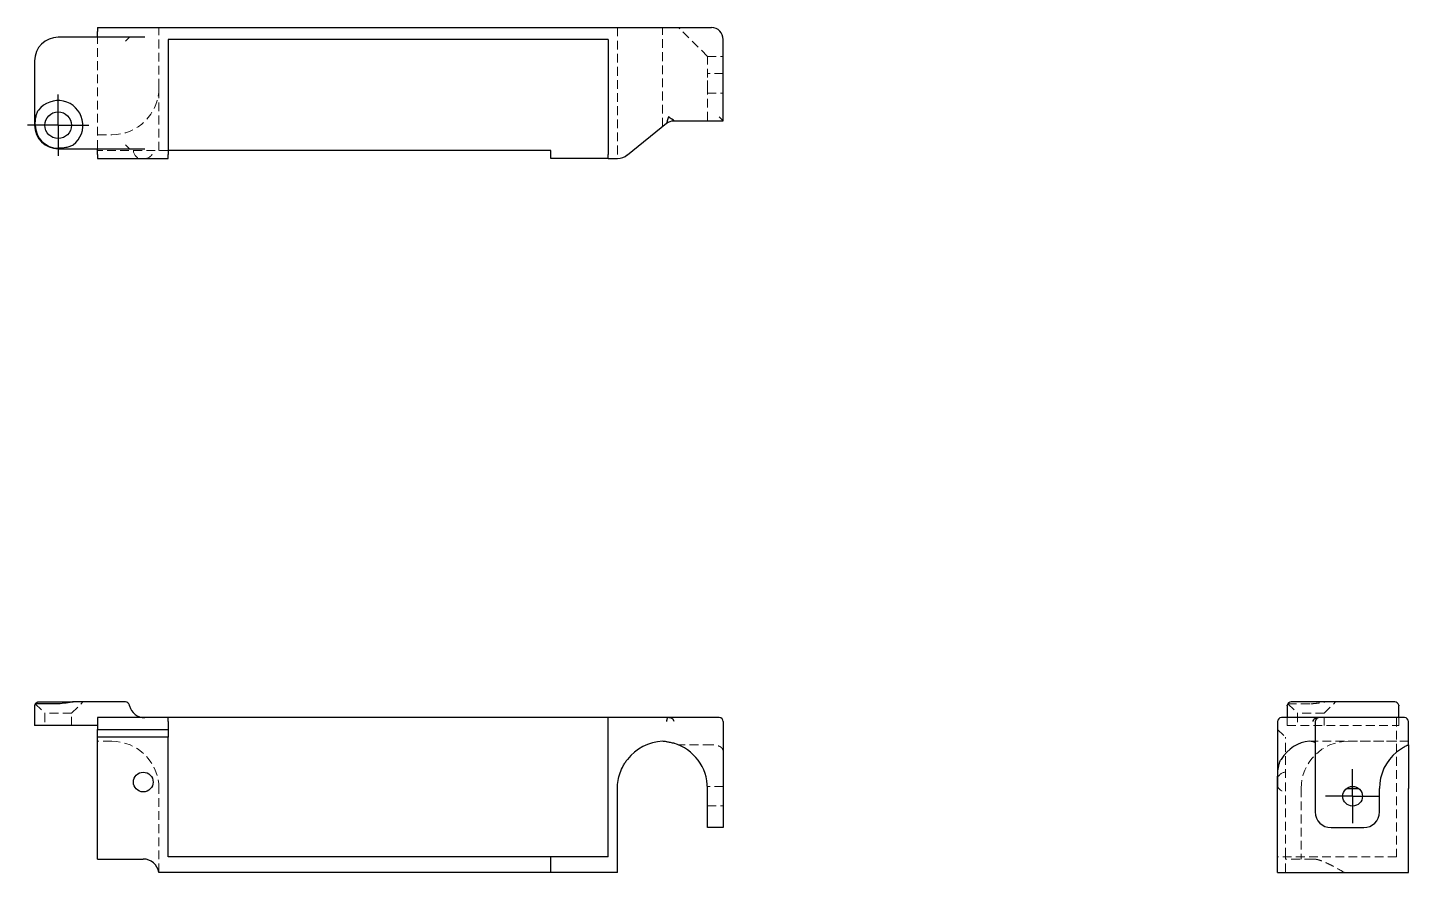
# Model space of a CAD drawing. Header units: millimetres. Extents: x 32 to 232, y 45 to 167.
import ezdxf

# ---------------------------------------------------------------- set-up
doc = ezdxf.new("R2010")
doc.units = ezdxf.units.MM
doc.linetypes.add('HIDDEN', pattern=[1.905, 1.27, -0.635])
doc.layers.add('10', color=7, linetype='Continuous')

# ---------------------------------------------------------------- blocks, each defined once
blk = doc.blocks.new('SW_CENTERMARKSYMBOL_0')
at = {"layer": '10', "color": 0}
for p, q in [((0, 2.5), (0, 4.44)), ((0, 0), (0, 2.5)), ((-2.5, 0), (-4.44, 0)), ((0, 0), (-2.5, 0)), ((0, 0), (0, -2.5)), ((0, 0), (2.5, 0)), ((2.5, 0), (4.44, 0)), ((0, -2.5), (0, -4.44))]:
    blk.add_line(p, q, dxfattribs=at)
blk = doc.blocks.new('SW_CENTERMARKSYMBOL_1')
at = {"layer": '10', "color": 0}
for p, q in [((0, 2.5), (0, 3.93)), ((0, 0), (0, 2.5)), ((-2.5, 0), (-3.93, 0)), ((0, 0), (-2.5, 0)), ((0, 0), (0, -2.5)), ((0, 0), (2.5, 0)), ((2.5, 0), (3.93, 0)), ((0, -2.5), (0, -3.93))]:
    blk.add_line(p, q, dxfattribs=at)

msp = doc.modelspace()

# ---------------------------------------------------------------- linework, layer by layer
at = {"color": 7, "linetype": 'Continuous', "lineweight": 25}
for p, q in [((42.15, 167.5), (42.15, 166.93)), ((42.15, 167.5), (131.29, 167.5)), ((42.15, 166.1), (42.15, 166.93)), ((46.78, 166.1), (36.42, 166.1)), ((46.2, 165.53), (46.76, 166.09)), ((48.99, 166.1), (46.78, 166.1)), ((116.29, 165.78), (52.41, 165.78)), ((52.41, 165.78), (52.41, 149.07)), ((116.29, 165.78), (116.29, 149.07)), ((133, 153.98), (133, 165.78)), ((33, 162.68), (33, 153.32)), ((132.43, 154.55), (133, 153.98)), ((119.08, 149.01), (124.77, 153.6)), ((125.85, 153.98), (133, 153.98)), ((46.76, 149.91), (46.2, 150.47)), ((36.42, 149.9), (46.78, 149.9)), ((42.15, 149.07), (42.15, 149.9)), ((42.15, 149.07), (42.15, 148.5)), ((42.15, 148.5), (52.41, 148.5)), ((46.78, 149.9), (48.99, 149.9)), ((107.95, 149.64), (52.41, 149.64)), ((52.41, 148.5), (52.41, 149.07)), ((107.95, 148.5), (107.95, 149.64)), ((116.29, 148.5), (107.95, 148.5)), ((116.29, 148.5), (116.29, 149.07)), ((116.29, 148.5), (117.64, 148.5)), ((33, 69), (33, 66.15)), ((36.42, 69.31), (33.09, 69.31)), ((33.57, 69.57), (38.61, 69.57)), ((46.2, 69.57), (38.61, 69.57)), ((214.9, 69), (214.9, 67.29)), ((230.53, 69.57), (215.47, 69.57)), ((231.1, 67.29), (231.1, 69)), ((42.15, 67.29), (42.15, 66.72)), ((52.41, 67.29), (42.15, 67.29)), ((42.15, 66.72), (42.15, 65.58)), ((52.41, 66.72), (52.41, 67.29)), ((116.29, 67.29), (52.41, 67.29)), ((52.41, 66.72), (52.41, 65.58)), ((117.64, 67.29), (116.29, 67.29)), ((116.29, 66.72), (116.29, 67.29)), ((116.29, 47.1), (116.29, 66.72)), ((118.72, 67.29), (117.64, 67.29)), ((125.04, 67.29), (118.72, 67.29)), ((132.43, 67.29), (125.04, 67.29)), ((133, 66.72), (133, 53.6)), ((213.5, 66.72), (213.5, 57.02)), ((214.45, 67.29), (214.07, 67.29)), ((219.55, 67.29), (214.45, 67.29)), ((218.98, 66.72), (218.98, 53.6)), ((230.78, 67.29), (219.55, 67.29)), ((231.93, 67.29), (230.78, 67.29)), ((232.5, 63.33), (232.5, 66.72)), ((36.42, 66.15), (33, 66.15)), ((42.15, 66.15), (36.42, 66.15)), ((42.15, 65.58), (52.41, 65.58)), ((42.15, 64.44), (42.15, 65.58)), ((52.41, 64.44), (42.15, 64.44)), ((42.15, 46.76), (42.15, 64.44)), ((52.41, 65.58), (52.41, 64.44)), ((52.41, 47.1), (52.41, 64.44)), ((232.5, 63.33), (232.5, 57.02)), ((117.64, 44.82), (117.64, 57.02)), ((130.72, 53.6), (130.72, 57.02)), ((213.5, 44.82), (213.5, 57.02)), ((223.54, 57.02), (225.25, 57.02)), ((228.3, 53.6), (228.3, 57.02)), ((232.5, 44.82), (232.5, 57.02)), ((130.72, 51.32), (130.72, 53.6)), ((133, 53.6), (133, 51.32)), ((133, 51.32), (130.72, 51.32)), ((221.26, 51.32), (226.02, 51.32)), ((42.15, 46.76), (48.78, 46.76)), ((107.95, 47.1), (52.41, 47.1)), ((107.95, 44.82), (107.95, 47.1)), ((116.29, 47.1), (107.95, 47.1)), ((107.95, 44.82), (51.03, 44.82)), ((117.64, 44.82), (107.95, 44.82)), ((213.5, 44.82), (232.5, 44.82))]:
    msp.add_line(p, q, dxfattribs=at)
at = {"color": 7, "linetype": 'HIDDEN', "lineweight": 18}
for p, q in [((51.06, 158.77), (51.06, 167.5)), ((117.64, 167.5), (117.64, 148.5)), ((124.18, 153.12), (124.18, 167.5)), ((130.72, 163.3), (126.52, 167.5)), ((42.15, 149.9), (42.15, 166.1)), ((130.72, 160.25), (130.72, 163.3)), ((130.72, 163.3), (133, 163.3)), ((133, 160.82), (130.72, 160.82)), ((130.72, 158.54), (130.72, 160.25)), ((130.72, 153.98), (130.72, 158.54)), ((51.03, 149.64), (51.03, 158.18)), ((130.72, 157.97), (133, 157.97)), ((42.15, 151.93), (44.21, 151.93)), ((52.41, 149.64), (42.15, 149.64)), ((33.09, 69.31), (34.48, 67.92)), ((38.36, 67.92), (40.01, 69.57)), ((214.99, 69.31), (218.32, 69.31)), ((214.99, 69.31), (216.38, 67.92)), ((220.26, 67.92), (221.92, 69.57)), ((36.42, 67.92), (34.48, 67.92)), ((34.48, 67.92), (34.48, 66.15)), ((38.36, 67.92), (36.42, 67.92)), ((38.36, 66.15), (38.36, 67.92)), ((214.9, 67.29), (214.9, 66.15)), ((220.26, 67.92), (216.38, 67.92)), ((216.38, 67.92), (216.38, 66.15)), ((220.26, 66.15), (220.26, 67.92)), ((230.78, 67.29), (230.78, 47.1)), ((231.1, 66.15), (231.1, 67.29)), ((213.5, 65.58), (214.64, 64.44)), ((214.64, 47.1), (214.64, 64.44)), ((214.9, 66.15), (231.1, 66.15)), ((44.21, 63.87), (42.15, 63.87)), ((131.29, 63.33), (126.52, 63.33)), ((218.12, 63.86), (232.5, 63.86)), ((232.5, 63.87), (223.77, 63.87)), ((51.06, 44.82), (51.06, 57.02)), ((130.72, 57.02), (130.72, 57.31)), ((133, 57.31), (130.72, 57.31)), ((216.93, 57.02), (216.93, 46.76)), ((130.72, 54.46), (133, 54.46)), ((230.78, 47.1), (213.5, 47.1)), ((214.64, 44.82), (214.64, 47.1)), ((218.67, 46.76), (214.64, 46.76))]:
    msp.add_line(p, q, dxfattribs=at)
at = {"color": 7, "linetype": 'Continuous', "lineweight": 25}
for centre, radius in [((36.42, 153.32), 1.94), ((48.78, 57.94), 1.43), ((224.4, 55.88), 1.43)]:
    msp.add_circle(centre, radius, dxfattribs=at)
for centre, radius, start, end in [((131.29, 165.78), 1.71, 0, 90), ((36.42, 162.68), 3.42, 90, 180), ((36.42, 153.32), 3.59, 307.472, 142.528), ((36.42, 153.32), 3.42, 180, 270), ((36.42, 153.32), 3.33, 180, 270), ((117.64, 150.79), 2.28, 270, 308.8623), ((33.57, 69), 0.57, 147.2473, 180), ((46.2, 69), 0.57, 11.537, 90), ((48.99, 69.57), 2.28, 194.4775, 270), ((215.47, 69), 0.57, 90, 168.463), ((230.53, 69), 0.57, 11.537, 90), ((132.43, 66.72), 0.57, 0, 90), ((214.07, 66.72), 0.57, 90, 180), ((219.55, 66.72), 0.57, 90, 180), ((231.93, 66.72), 0.57, 0, 90), ((124.49, 57.02), 6.84, 92.5684, 142.265), ((123.87, 57.02), 6.84, 82.4536, 87.4316), ((123.87, 57.02), 6.84, 0, 73.2503), ((235.14, 57.02), 6.84, 129.5437, 180), ((221.26, 53.6), 2.28, 180, 270), ((226.02, 53.6), 2.28, 270, 0), ((48.78, 44.48), 2.28, 8.6269, 90)]:
    msp.add_arc(centre, radius, start, end, dxfattribs=at)
at = {"color": 7, "linetype": 'HIDDEN', "lineweight": 18}
for centre, radius, start, end in [((44.21, 158.77), 6.84, 270, 0), ((48.49, 149.64), 1.14, 180, 270), ((49.06, 149.64), 1.14, 270, 0), ((44.21, 57.02), 6.84, 0, 90), ((223.77, 57.02), 6.84, 90, 180), ((214.64, 58.22), 1.14, 90, 180), ((214.64, 57.65), 1.14, 180, 270)]:
    msp.add_arc(centre, radius, start, end, dxfattribs=at)
at = {"color": 7, "linetype": 'Continuous', "lineweight": 25}
for centre, start_param, end_param in [((218.37, 57.02), 0.044827, 0.912196), ((217.88, 57.02), 6.151476, 6.238358)]:
    msp.add_ellipse(centre, major_axis=(0, 6.84), ratio=0.805813, start_param=start_param, end_param=end_param, dxfattribs=at)
for points in [[(46.76, 166.09), (46.76, 166.09), (46.77, 166.1), (46.78, 166.1)], [(124.77, 153.6), (125.07, 153.84), (125.46, 153.98), (125.85, 153.98)], [(46.78, 149.9), (46.77, 149.9), (46.76, 149.91), (46.76, 149.91)], [(46.78, 69), (46.77, 69.04), (46.76, 69.08), (46.76, 69.11)], [(214.9, 69), (214.9, 69.04), (214.91, 69.08), (214.91, 69.11)], [(231.09, 69.11), (231.09, 69.08), (231.1, 69.04), (231.1, 69)]]:
    msp.add_open_spline(points, degree=3, dxfattribs=at)
for points, knots in [([(33.09, 153.32), (33.09, 153.71), (33.11, 154.08), (33.21, 154.64), (33.25, 154.82), (33.34, 155.09), (33.38, 155.18), (33.46, 155.35), (33.51, 155.43), (33.57, 155.51)], [0, 0, 0, 0, 0.5, 0.5, 0.75, 0.75, 0.875, 0.875, 1, 1, 1, 1]), ([(125.04, 154.55), (124.98, 154.34), (124.84, 153.84), (124.77, 153.6), (124.77, 153.6)], [-1.570796, -1.570796, -1.570796, -1.570796, -0.897598, 0, 0, 0, 0]), ([(125.85, 153.98), (125.85, 153.98), (125.65, 154.12), (125.22, 154.42), (125.04, 154.55)], [-1.570796, -1.570796, -1.570796, -1.570796, -0.673198, 0, 0, 0, 0]), ([(38.61, 150.47), (38.53, 150.41), (38.45, 150.37), (38.28, 150.28), (38.19, 150.25), (37.92, 150.15), (37.74, 150.11), (37.19, 150.01), (36.8, 149.99), (36.42, 149.99)], [0, 0, 0, 0, 0.125, 0.125, 0.25, 0.25, 0.5, 0.5, 1, 1, 1, 1]), ([(33.09, 69.31), (33.09, 69.31), (33.11, 69.35), (33.21, 69.44), (33.25, 69.48), (33.34, 69.53), (33.38, 69.54), (33.46, 69.56), (33.51, 69.57), (33.57, 69.57)], [0, 0, 0, 0, 0.5, 0.5, 0.75, 0.75, 0.875, 0.875, 1, 1, 1, 1]), ([(38.61, 69.57), (38.53, 69.57), (38.45, 69.56), (38.28, 69.54), (38.19, 69.52), (37.92, 69.48), (37.74, 69.44), (37.19, 69.35), (36.8, 69.31), (36.42, 69.31)], [0, 0, 0, 0, 0.125, 0.125, 0.25, 0.25, 0.5, 0.5, 1, 1, 1, 1]), ([(125.04, 67.29), (124.98, 67.29), (124.84, 67.19), (124.77, 66.89), (124.77, 66.72)], [-1.570796, -1.570796, -1.570796, -1.570796, -0.897598, 0, 0, 0, 0]), ([(125.85, 66.72), (125.85, 66.89), (125.65, 67.19), (125.22, 67.29), (125.04, 67.29)], [-1.570796, -1.570796, -1.570796, -1.570796, -0.673198, 0, 0, 0, 0]), ([(219.55, 67.29), (219.34, 67.29), (218.84, 67.19), (218.6, 66.89), (218.6, 66.72)], [-1.570796, -1.570796, -1.570796, -1.570796, -0.897598, 0, 0, 0, 0]), ([(124.77, 63.81), (124.93, 63.79), (125.1, 63.76), (125.47, 63.68), (125.66, 63.63), (125.85, 63.58)], [0, 0, 0, 0, 0.5, 0.5, 1, 1, 1, 1]), ([(218.6, 63.81), (218.73, 63.79), (218.82, 63.76), (218.95, 63.68), (218.98, 63.63), (218.98, 63.58)], [0, 0, 0, 0, 0.5, 0.5, 1, 1, 1, 1]), ([(230.78, 62.3), (230.98, 62.46), (231.17, 62.6), (231.46, 62.8), (231.56, 62.86), (231.75, 62.97), (231.84, 63.02), (232.01, 63.11), (232.09, 63.15), (232.23, 63.22), (232.29, 63.25), (232.39, 63.29), (232.43, 63.31), (232.48, 63.33), (232.5, 63.33), (232.5, 63.33)], [0, 0, 0, 0, 0.25, 0.25, 0.375, 0.375, 0.5, 0.5, 0.625, 0.625, 0.75, 0.75, 0.875, 0.875, 1, 1, 1, 1]), ([(117.64, 57.02), (117.64, 57.41), (117.68, 57.79), (117.8, 58.53), (117.9, 58.9), (118.15, 59.62), (118.3, 59.97), (118.57, 60.46), (118.66, 60.62), (118.87, 60.93), (118.97, 61.08), (119.08, 61.21)], [0, 0, 0, 0, 0.25, 0.25, 0.5, 0.5, 0.75, 0.75, 0.875, 0.875, 1, 1, 1, 1]), ([(213.5, 57.02), (213.5, 57.41), (213.5, 57.79), (213.51, 58.53), (213.51, 58.9), (213.56, 59.62), (213.59, 59.97), (213.7, 60.46), (213.74, 60.62), (213.86, 60.93), (213.92, 61.08), (214.01, 61.21)], [0, 0, 0, 0, 0.25, 0.25, 0.5, 0.5, 0.75, 0.75, 0.875, 0.875, 1, 1, 1, 1])]:
    msp.add_open_spline(points, degree=3, knots=knots, dxfattribs=at)
at = {"color": 7, "linetype": 'HIDDEN', "lineweight": 18}
for points, knots in [([(218.32, 69.31), (218.71, 69.31), (219.08, 69.35), (219.64, 69.44), (219.82, 69.48), (220.09, 69.53), (220.18, 69.54), (220.35, 69.56), (220.43, 69.57), (220.51, 69.57)], [0, 0, 0, 0, 0.5, 0.5, 0.75, 0.75, 0.875, 0.875, 1, 1, 1, 1]), ([(133, 62.3), (133, 62.46), (132.97, 62.6), (132.86, 62.8), (132.82, 62.86), (132.71, 62.97), (132.64, 63.02), (132.49, 63.11), (132.4, 63.15), (132.21, 63.22), (132.11, 63.25), (131.89, 63.29), (131.78, 63.31), (131.54, 63.33), (131.41, 63.33), (131.29, 63.33)], [0, 0, 0, 0, 0.25, 0.25, 0.375, 0.375, 0.5, 0.5, 0.625, 0.625, 0.75, 0.75, 0.875, 0.875, 1, 1, 1, 1]), ([(218.67, 46.76), (218.83, 46.76), (218.99, 46.74), (219.33, 46.67), (219.51, 46.62), (220.05, 46.44), (220.42, 46.28), (221, 46), (221.2, 45.91), (221.59, 45.7), (221.78, 45.6), (222.37, 45.28), (222.77, 45.05), (223.18, 44.82)], [0, 0, 0, 0, 0.125, 0.125, 0.25, 0.25, 0.5, 0.5, 0.625, 0.625, 0.75, 0.75, 1, 1, 1, 1])]:
    msp.add_open_spline(points, degree=3, knots=knots, dxfattribs=at)

# ---------------------------------------------------------------- block references
at = {"layer": '10'}
for name, p in [('SW_CENTERMARKSYMBOL_0', (36.42, 153.32)), ('SW_CENTERMARKSYMBOL_1', (224.4, 55.88))]:
    msp.add_blockref(name, p, dxfattribs=at)

doc.saveas('drawing.dxf')
